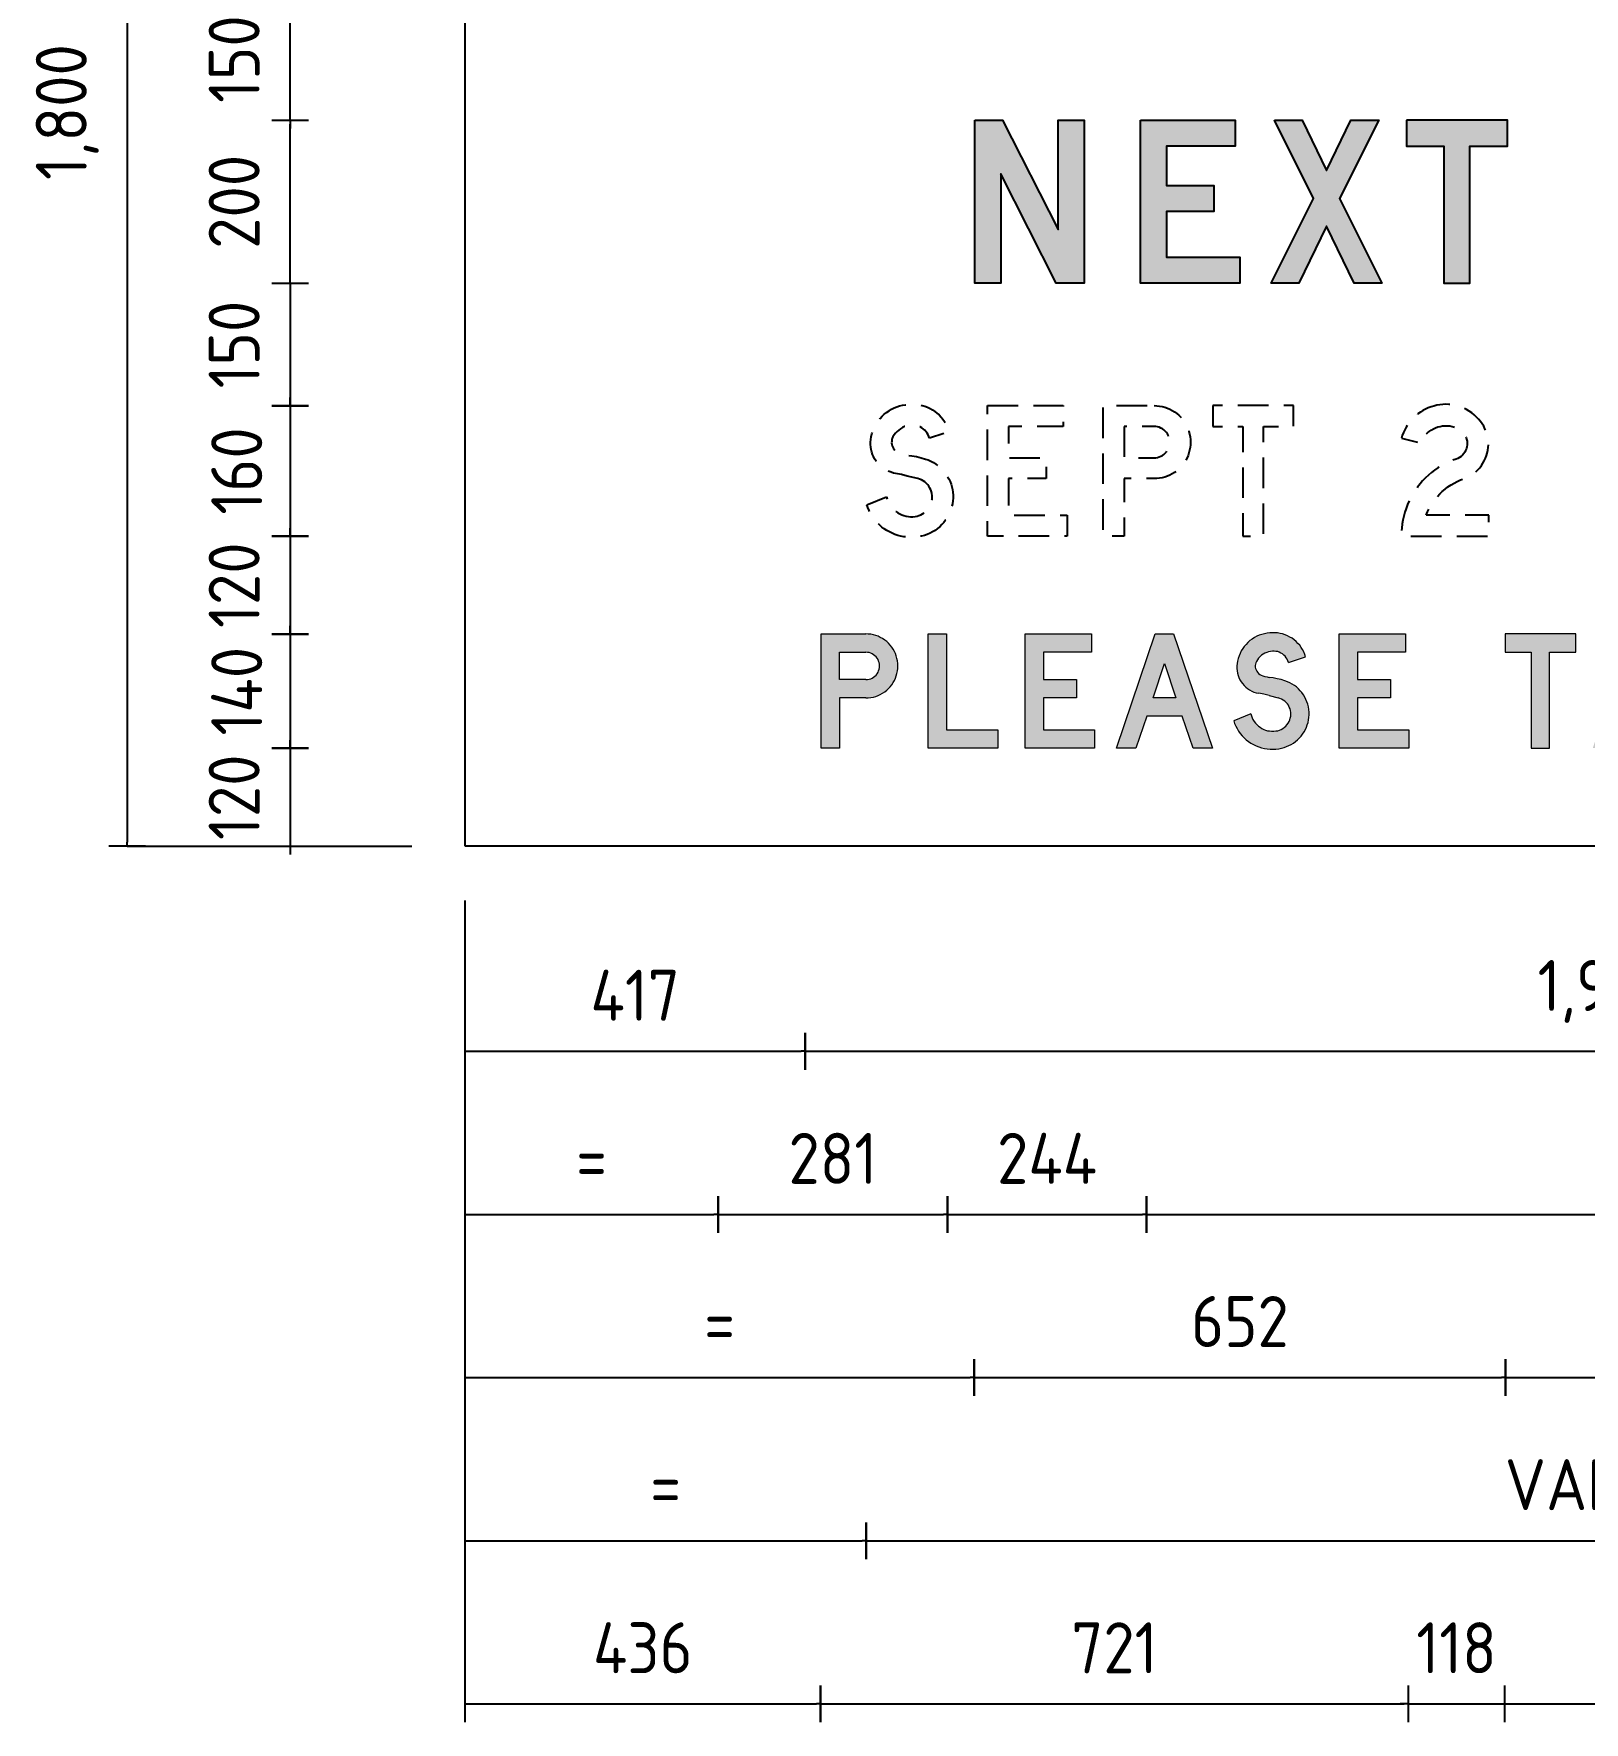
# Model space of a CAD drawing. Extents: x 0 to 420, y 0 to 297.
# Drawn here: x 142.4 to 218.5, y 125.5 to 208.3 of the extents above; entities that cross this region are included whole.
import ezdxf

# ---------------------------------------------------------------- set-up
doc = ezdxf.new("R2010")
doc.units = 0
doc.header["$LTSCALE"] = 12
doc.header["$MEASUREMENT"] = 0
doc.linetypes.add('HIDDEN2', pattern=[0.1875, 0.125, -0.0625])
doc.layers.get('0').update_dxf_attribs({"linetype": 'CONTINUOUS'})
for name, color, linetype in [('L25', 1, 'CONTINUOUS'), ('L35', 3, 'CONTINUOUS'), ('T25', 1, 'CONTINUOUS')]:
    doc.layers.add(name, color=color, linetype=linetype)
doc.styles.add('ISO', font='iso')
doc.dimstyles.new('SIGNSDIM-25', dxfattribs={"dimtxt": 2.5, "dimasz": 0.2, "dimexe": 1.5, "dimexo": 2, "dimgap": 1.5, "dimtad": 1, "dimdec": 0, "dimlfac": 25, "dimrnd": 1, "dimdsep": 46, "dimlunit": 6, "dimtxsty": 'ISO', "dimblk": 'SGNDIM', "dimcen": 2.5, "dimse1": 1, "dimse2": 1, "dimadec": 0, "dimazin": 0, "dimtfac": 1, "dimtdec": 0, "dimtix": 1, "dimtmove": 0, "dimatfit": 3, "dimldrblk": 'SGNDIM', "dimfxl": 0, "dimtolj": 1, "dimtzin": 0, "dimarcsym": 0})

# ---------------------------------------------------------------- blocks, each defined once
blk = doc.blocks.new('SGNDIM')
for p, q in [((0, 4.5), (0, -4.5)), ((0, 0), (-1, 0))]:
    blk.add_line(p, q)
blk = doc.blocks.new('*D74')
at = {"layer": 'T25', "color": 0, "lineweight": -2}
blk.add_line((146.997, 240.28), (146.997, 168.68), dxfattribs=at)
at = {"layer": 'T25', "color": 0, "lineweight": -2, "xscale": 0.2, "yscale": 0.2, "zscale": 0.2}
for p, rotation in [((146.997, 240.48), 90), ((146.997, 168.48), 270)]:
    blk.add_blockref('SGNDIM', p, dxfattribs=dict(at, rotation=rotation))
at = {"layer": 'T25', "color": 0, "insert": (144.06, 204.48), "char_height": 2.5, "attachment_point": 5, "rotation": 90, "style": 'ISO'}
blk.add_mtext('\\A1;1,800', dxfattribs=at)
blk = doc.blocks.new('*D56')
at = {"layer": 'T25', "color": 0, "lineweight": -2}
blk.add_line((163.775, 158.42), (180.057, 158.42), dxfattribs=at)
at = {"layer": 'T25', "color": 0, "lineweight": -2, "xscale": 0.2, "yscale": 0.2, "zscale": 0.2, "rotation": 180}
blk.add_blockref('SGNDIM', (163.575, 158.42), dxfattribs=at)
at = {"layer": 'T25', "color": 0, "lineweight": -2, "xscale": 0.2, "yscale": 0.2, "zscale": 0.2}
blk.add_blockref('SGNDIM', (180.257, 158.42), dxfattribs=at)
at = {"layer": 'T25', "color": 0, "insert": (171.916, 161.17), "char_height": 2.5, "attachment_point": 5, "style": 'ISO'}
blk.add_mtext('\\A1;417', dxfattribs=at)
blk = doc.blocks.new('*D49')
at = {"layer": 'T25', "color": 0, "lineweight": -2}
blk.add_line((180.457, 158.42), (258.693, 158.42), dxfattribs=at)
at = {"layer": 'T25', "color": 0, "lineweight": -2, "xscale": 0.2, "yscale": 0.2, "zscale": 0.2, "rotation": 180}
blk.add_blockref('SGNDIM', (180.257, 158.42), dxfattribs=at)
at = {"layer": 'T25', "color": 0, "lineweight": -2, "xscale": 0.2, "yscale": 0.2, "zscale": 0.2}
blk.add_blockref('SGNDIM', (258.893, 158.42), dxfattribs=at)
at = {"layer": 'T25', "color": 0, "insert": (219.575, 161.357), "char_height": 2.5, "attachment_point": 5, "style": 'ISO'}
blk.add_mtext('\\A1;1,966', dxfattribs=at)
blk = doc.blocks.new('*D55')
at = {"layer": 'T25', "color": 0, "lineweight": -2}
blk.add_line((163.775, 150.42), (175.782, 150.42), dxfattribs=at)
at = {"layer": 'T25', "color": 0, "lineweight": -2, "xscale": 0.2, "yscale": 0.2, "zscale": 0.2, "rotation": 180}
blk.add_blockref('SGNDIM', (163.575, 150.42), dxfattribs=at)
at = {"layer": 'T25', "color": 0, "lineweight": -2, "xscale": 0.2, "yscale": 0.2, "zscale": 0.2}
blk.add_blockref('SGNDIM', (175.982, 150.42), dxfattribs=at)
at = {"layer": 'T25', "color": 0, "insert": (169.778, 153.17), "char_height": 2.5, "attachment_point": 5, "style": 'ISO'}
blk.add_mtext('\\A1;{\\Fiso;=}', dxfattribs=at)
blk = doc.blocks.new('*D54')
at = {"layer": 'T25', "color": 0, "lineweight": -2}
blk.add_line((176.182, 150.42), (187.042, 150.42), dxfattribs=at)
at = {"layer": 'T25', "color": 0, "lineweight": -2, "xscale": 0.2, "yscale": 0.2, "zscale": 0.2, "rotation": 180}
blk.add_blockref('SGNDIM', (175.982, 150.42), dxfattribs=at)
at = {"layer": 'T25', "color": 0, "lineweight": -2, "xscale": 0.2, "yscale": 0.2, "zscale": 0.2}
blk.add_blockref('SGNDIM', (187.242, 150.42), dxfattribs=at)
at = {"layer": 'T25', "color": 0, "insert": (181.612, 153.17), "char_height": 2.5, "attachment_point": 5, "style": 'ISO'}
blk.add_mtext('\\A1;281', dxfattribs=at)
blk = doc.blocks.new('*D53')
at = {"layer": 'T25', "color": 0, "lineweight": -2}
blk.add_line((187.442, 150.42), (196.798, 150.42), dxfattribs=at)
at = {"layer": 'T25', "color": 0, "lineweight": -2, "xscale": 0.2, "yscale": 0.2, "zscale": 0.2, "rotation": 180}
blk.add_blockref('SGNDIM', (187.242, 150.42), dxfattribs=at)
at = {"layer": 'T25', "color": 0, "lineweight": -2, "xscale": 0.2, "yscale": 0.2, "zscale": 0.2}
blk.add_blockref('SGNDIM', (196.998, 150.42), dxfattribs=at)
at = {"layer": 'T25', "color": 0, "insert": (192.12, 153.17), "char_height": 2.5, "attachment_point": 5, "style": 'ISO'}
blk.add_mtext('\\A1;244', dxfattribs=at)
blk = doc.blocks.new('*D48')
at = {"layer": 'T25', "color": 0, "lineweight": -2}
blk.add_line((197.198, 150.42), (262.968, 150.42), dxfattribs=at)
at = {"layer": 'T25', "color": 0, "lineweight": -2, "xscale": 0.2, "yscale": 0.2, "zscale": 0.2, "rotation": 180}
blk.add_blockref('SGNDIM', (196.998, 150.42), dxfattribs=at)
at = {"layer": 'T25', "color": 0, "lineweight": -2, "xscale": 0.2, "yscale": 0.2, "zscale": 0.2}
blk.add_blockref('SGNDIM', (263.168, 150.42), dxfattribs=at)
at = {"layer": 'T25', "color": 0, "insert": (230.083, 153.357), "char_height": 2.5, "attachment_point": 5, "style": 'ISO'}
blk.add_mtext('\\A1;1,654', dxfattribs=at)
blk = doc.blocks.new('*D52')
at = {"layer": 'T25', "color": 0, "lineweight": -2}
blk.add_line((163.775, 142.42), (188.344, 142.42), dxfattribs=at)
at = {"layer": 'T25', "color": 0, "lineweight": -2, "xscale": 0.2, "yscale": 0.2, "zscale": 0.2, "rotation": 180}
blk.add_blockref('SGNDIM', (163.575, 142.42), dxfattribs=at)
at = {"layer": 'T25', "color": 0, "lineweight": -2, "xscale": 0.2, "yscale": 0.2, "zscale": 0.2}
blk.add_blockref('SGNDIM', (188.544, 142.42), dxfattribs=at)
at = {"layer": 'T25', "color": 0, "insert": (176.059, 145.17), "char_height": 2.5, "attachment_point": 5, "style": 'ISO'}
blk.add_mtext('\\A1;{\\Fiso;=}', dxfattribs=at)
blk = doc.blocks.new('*D47')
at = {"layer": 'T25', "color": 0, "lineweight": -2}
blk.add_line((188.744, 142.42), (214.406, 142.42), dxfattribs=at)
at = {"layer": 'T25', "color": 0, "lineweight": -2, "xscale": 0.2, "yscale": 0.2, "zscale": 0.2, "rotation": 180}
blk.add_blockref('SGNDIM', (188.544, 142.42), dxfattribs=at)
at = {"layer": 'T25', "color": 0, "lineweight": -2, "xscale": 0.2, "yscale": 0.2, "zscale": 0.2}
blk.add_blockref('SGNDIM', (214.606, 142.42), dxfattribs=at)
at = {"layer": 'T25', "color": 0, "insert": (201.575, 145.17), "char_height": 2.5, "attachment_point": 5, "style": 'ISO'}
blk.add_mtext('\\A1;652', dxfattribs=at)
blk = doc.blocks.new('*D65')
at = {"layer": 'T25', "color": 0, "lineweight": -2}
blk.add_line((214.806, 142.42), (236.09, 142.42), dxfattribs=at)
at = {"layer": 'T25', "color": 0, "lineweight": -2, "xscale": 0.2, "yscale": 0.2, "zscale": 0.2, "rotation": 180}
blk.add_blockref('SGNDIM', (214.606, 142.42), dxfattribs=at)
at = {"layer": 'T25', "color": 0, "lineweight": -2, "xscale": 0.2, "yscale": 0.2, "zscale": 0.2}
blk.add_blockref('SGNDIM', (236.29, 142.42), dxfattribs=at)
at = {"layer": 'T25', "color": 0, "insert": (225.448, 145.17), "char_height": 2.5, "attachment_point": 5, "style": 'ISO'}
blk.add_mtext('\\A1;{\\Fiso;VARIES}', dxfattribs=at)
blk = doc.blocks.new('*D51')
at = {"layer": 'T25', "color": 0, "lineweight": -2}
blk.add_line((163.775, 134.42), (183.047, 134.42), dxfattribs=at)
at = {"layer": 'T25', "color": 0, "lineweight": -2, "xscale": 0.2, "yscale": 0.2, "zscale": 0.2, "rotation": 180}
blk.add_blockref('SGNDIM', (163.575, 134.42), dxfattribs=at)
at = {"layer": 'T25', "color": 0, "lineweight": -2, "xscale": 0.2, "yscale": 0.2, "zscale": 0.2}
blk.add_blockref('SGNDIM', (183.247, 134.42), dxfattribs=at)
at = {"layer": 'T25', "color": 0, "insert": (173.411, 137.17), "char_height": 2.5, "attachment_point": 5, "style": 'ISO'}
blk.add_mtext('\\A1;{\\Fiso;=}', dxfattribs=at)
blk = doc.blocks.new('*D46')
at = {"layer": 'T25', "color": 0, "lineweight": -2}
blk.add_line((183.447, 134.42), (255.703, 134.42), dxfattribs=at)
at = {"layer": 'T25', "color": 0, "lineweight": -2, "xscale": 0.2, "yscale": 0.2, "zscale": 0.2, "rotation": 180}
blk.add_blockref('SGNDIM', (183.247, 134.42), dxfattribs=at)
at = {"layer": 'T25', "color": 0, "lineweight": -2, "xscale": 0.2, "yscale": 0.2, "zscale": 0.2}
blk.add_blockref('SGNDIM', (255.903, 134.42), dxfattribs=at)
at = {"layer": 'T25', "color": 0, "insert": (219.575, 137.17), "char_height": 2.5, "attachment_point": 5, "style": 'ISO'}
blk.add_mtext('\\A1;{\\Fiso;VARIES}', dxfattribs=at)
blk = doc.blocks.new('*D50')
at = {"layer": 'T25', "color": 0, "lineweight": -2}
blk.add_line((163.775, 126.42), (180.808, 126.42), dxfattribs=at)
at = {"layer": 'T25', "color": 0, "lineweight": -2, "xscale": 0.2, "yscale": 0.2, "zscale": 0.2, "rotation": 180}
blk.add_blockref('SGNDIM', (163.575, 126.42), dxfattribs=at)
at = {"layer": 'T25', "color": 0, "lineweight": -2, "xscale": 0.2, "yscale": 0.2, "zscale": 0.2}
blk.add_blockref('SGNDIM', (181.008, 126.42), dxfattribs=at)
at = {"layer": 'T25', "color": 0, "insert": (172.291, 129.17), "char_height": 2.5, "attachment_point": 5, "style": 'ISO'}
blk.add_mtext('\\A1;436', dxfattribs=at)
blk = doc.blocks.new('*D45')
at = {"layer": 'T25', "color": 0, "lineweight": -2}
blk.add_line((181.208, 126.42), (209.632, 126.42), dxfattribs=at)
at = {"layer": 'T25', "color": 0, "lineweight": -2, "xscale": 0.2, "yscale": 0.2, "zscale": 0.2, "rotation": 180}
blk.add_blockref('SGNDIM', (181.008, 126.42), dxfattribs=at)
at = {"layer": 'T25', "color": 0, "lineweight": -2, "xscale": 0.2, "yscale": 0.2, "zscale": 0.2}
blk.add_blockref('SGNDIM', (209.832, 126.42), dxfattribs=at)
at = {"layer": 'T25', "color": 0, "insert": (195.42, 129.17), "char_height": 2.5, "attachment_point": 5, "style": 'ISO'}
blk.add_mtext('\\A1;721', dxfattribs=at)
blk = doc.blocks.new('*D61')
at = {"layer": 'T25', "color": 0, "lineweight": -2}
for p, q in [((209.632, 126.42), (209.432, 126.42)), ((209.832, 126.42), (214.568, 126.42)), ((214.768, 126.42), (214.968, 126.42))]:
    blk.add_line(p, q, dxfattribs=at)
at = {"layer": 'T25', "color": 0, "lineweight": -2, "xscale": 0.2, "yscale": 0.2, "zscale": 0.2}
blk.add_blockref('SGNDIM', (209.832, 126.42), dxfattribs=at)
at = {"layer": 'T25', "color": 0, "lineweight": -2, "xscale": 0.2, "yscale": 0.2, "zscale": 0.2, "rotation": 180}
blk.add_blockref('SGNDIM', (214.568, 126.42), dxfattribs=at)
at = {"layer": 'T25', "color": 0, "insert": (212.2, 129.17), "char_height": 2.5, "attachment_point": 5, "style": 'ISO'}
blk.add_mtext('\\A1;118', dxfattribs=at)
blk = doc.blocks.new('*D60')
at = {"layer": 'T25', "color": 0, "lineweight": -2}
blk.add_line((214.768, 126.42), (233.451, 126.42), dxfattribs=at)
at = {"layer": 'T25', "color": 0, "lineweight": -2, "xscale": 0.2, "yscale": 0.2, "zscale": 0.2, "rotation": 180}
blk.add_blockref('SGNDIM', (214.568, 126.42), dxfattribs=at)
at = {"layer": 'T25', "color": 0, "lineweight": -2, "xscale": 0.2, "yscale": 0.2, "zscale": 0.2}
blk.add_blockref('SGNDIM', (233.651, 126.42), dxfattribs=at)
at = {"layer": 'T25', "color": 0, "insert": (224.109, 129.17), "char_height": 2.5, "attachment_point": 5, "style": 'ISO'}
blk.add_mtext('\\A1;477', dxfattribs=at)
blk = doc.blocks.new('*D73')
at = {"layer": 'T25', "color": 0, "lineweight": -2}
for p, q in [((154.997, 183.88), (154.997, 184.08)), ((154.997, 183.68), (154.997, 178.88)), ((154.997, 178.68), (154.997, 178.48))]:
    blk.add_line(p, q, dxfattribs=at)
at = {"layer": 'T25', "color": 0, "lineweight": -2, "xscale": 0.2, "yscale": 0.2, "zscale": 0.2}
for p, rotation in [((154.997, 183.68), 270), ((154.997, 178.88), 90)]:
    blk.add_blockref('SGNDIM', p, dxfattribs=dict(at, rotation=rotation))
at = {"layer": 'T25', "color": 0, "insert": (152.247, 181.28), "char_height": 2.5, "attachment_point": 5, "rotation": 90, "style": 'ISO'}
blk.add_mtext('\\A1;120', dxfattribs=at)
blk = doc.blocks.new('*D72')
at = {"layer": 'T25', "color": 0, "lineweight": -2}
for p, q in [((154.997, 173.48), (154.997, 173.68)), ((154.997, 173.28), (154.997, 168.48)), ((154.997, 168.28), (154.997, 168.08))]:
    blk.add_line(p, q, dxfattribs=at)
at = {"layer": 'T25', "color": 0, "lineweight": -2, "xscale": 0.2, "yscale": 0.2, "zscale": 0.2}
for p, rotation in [((154.997, 173.28), 270), ((154.997, 168.48), 90)]:
    blk.add_blockref('SGNDIM', p, dxfattribs=dict(at, rotation=rotation))
at = {"layer": 'T25', "color": 0, "insert": (152.247, 170.88), "char_height": 2.5, "attachment_point": 5, "rotation": 90, "style": 'ISO'}
blk.add_mtext('\\A1;120', dxfattribs=at)
blk = doc.blocks.new('*D81')
at = {"layer": 'L25', "color": 0, "lineweight": -2}
blk.add_line((154.997, 196.28), (154.997, 203.88), dxfattribs=at)
at = {"layer": 'L25', "color": 0, "lineweight": -2, "xscale": 0.2, "yscale": 0.2, "zscale": 0.2}
for p, rotation in [((154.997, 204.08), 90), ((154.997, 196.08), 270)]:
    blk.add_blockref('SGNDIM', p, dxfattribs=dict(at, rotation=rotation))
at = {"layer": 'L25', "color": 0, "insert": (152.247, 200.08), "char_height": 2.5, "attachment_point": 5, "rotation": 90, "style": 'ISO'}
blk.add_mtext('\\A1;200', dxfattribs=at)
blk = doc.blocks.new('*D82')
at = {"layer": 'L25', "color": 0, "lineweight": -2}
for p, q in [((154.997, 210.28), (154.997, 210.48)), ((154.997, 204.08), (154.997, 210.08)), ((154.997, 203.88), (154.997, 203.68))]:
    blk.add_line(p, q, dxfattribs=at)
at = {"layer": 'L25', "color": 0, "lineweight": -2, "xscale": 0.2, "yscale": 0.2, "zscale": 0.2}
for p, rotation in [((154.997, 210.08), 270), ((154.997, 204.08), 90)]:
    blk.add_blockref('SGNDIM', p, dxfattribs=dict(at, rotation=rotation))
at = {"layer": 'L25', "color": 0, "insert": (152.247, 207.08), "char_height": 2.5, "attachment_point": 5, "rotation": 90, "style": 'ISO'}
blk.add_mtext('\\A1;150', dxfattribs=at)

msp = doc.modelspace()

# ---------------------------------------------------------------- hatches: boundary and pattern name
at = {"layer": 'L25'}
h = msp.add_hatch(color=256, dxfattribs=at)
h.paths.add_polyline_path([(188.576, 204.085), (189.938, 204.085), (192.657, 198.726), (192.657, 204.085), (193.935, 204.085), (193.935, 196.085), (192.572, 196.085), (189.853, 201.445), (189.853, 196.085), (188.576, 196.085)])
h.paths.add_polyline_path([(196.703, 204.085), (201.338, 204.085), (201.338, 202.807), (197.981, 202.807), (197.981, 200.884), (200.295, 200.884), (200.295, 199.606), (197.981, 199.606), (197.981, 197.363), (201.579, 197.363), (201.579, 196.085), (196.703, 196.085)])
h.paths.add_polyline_path([(203.269, 204.085), (204.624, 204.085), (205.824, 201.608), (207.023, 204.085), (208.386, 204.085), (206.463, 200.245), (208.542, 196.085), (207.187, 196.085), (205.824, 198.889), (204.468, 196.085), (203.112, 196.085), (205.185, 200.245)])
h.paths.add_polyline_path([(209.742, 204.085), (209.742, 202.807), (211.58, 202.807), (211.58, 196.085), (212.858, 196.085), (212.858, 202.807), (214.696, 202.807), (214.696, 204.085)])
h = msp.add_hatch(color=256, dxfattribs=at)
h.paths.add_polyline_path([(246.226, 175.75), (245.112, 175.75), (245.672, 177.432)], flags=16)
h.paths.add_polyline_path([(243.316, 173.287), (245.225, 178.887), (246.119, 178.887), (248.022, 173.287), (247.071, 173.287), (246.538, 174.855), (244.799, 174.855), (244.267, 173.287)])
h.paths.add_polyline_path([(254.715, 178.887), (257.966, 178.887), (257.966, 177.993), (255.617, 177.993), (255.617, 176.651), (257.235, 176.651), (257.235, 175.75), (255.617, 175.75), (255.617, 174.181), (258.129, 174.181), (258.129, 173.287), (254.715, 173.287)])
h.paths.add_polyline_path([(214.583, 178.887), (214.583, 177.993), (215.868, 177.993), (215.868, 173.287), (216.762, 173.287), (216.762, 177.993), (218.047, 177.993), (218.047, 178.887)])
h.paths.add_polyline_path([(221.794, 175.75), (220.68, 175.75), (221.234, 177.432)], flags=16)
h.paths.add_polyline_path([(218.884, 173.287), (220.787, 178.887), (221.681, 178.887), (223.583, 173.287), (222.632, 173.287), (222.107, 174.855), (220.368, 174.855), (219.835, 173.287)])
h.paths.add_polyline_path([(225.045, 178.887), (225.94, 178.887), (225.94, 176.651), (227.622, 178.887), (228.736, 178.887), (227.061, 176.651), (228.907, 173.287), (227.899, 173.287), (226.5, 175.863), (225.94, 175.082), (225.94, 173.287), (225.045, 173.287)])
h.paths.add_polyline_path([(230.248, 178.887), (233.492, 178.887), (233.492, 177.993), (231.143, 177.993), (231.143, 176.651), (232.768, 176.651), (232.768, 175.75), (231.143, 175.75), (231.143, 174.181), (233.662, 174.181), (233.662, 173.287), (230.248, 173.287)])
h.paths.add_polyline_path([(186.29, 178.887), (187.184, 178.887), (187.184, 174.181), (189.697, 174.181), (189.697, 173.287), (186.29, 173.287)])
h.paths.add_polyline_path([(191.039, 178.887), (194.29, 178.887), (194.29, 177.993), (191.94, 177.993), (191.94, 176.651), (193.558, 176.651), (193.558, 175.75), (191.94, 175.75), (191.94, 174.181), (194.453, 174.181), (194.453, 173.287), (191.039, 173.287)])
h.paths.add_polyline_path([(198.435, 175.75), (197.32, 175.75), (197.874, 177.432)], flags=16)
h.paths.add_polyline_path([(195.525, 173.287), (197.427, 178.887), (198.328, 178.887), (200.231, 173.287), (199.279, 173.287), (198.747, 174.855), (197.008, 174.855), (196.476, 173.287)])
h.paths.add_polyline_path([(206.449, 178.887), (209.692, 178.887), (209.692, 177.993), (207.343, 177.993), (207.343, 176.651), (208.968, 176.651), (208.968, 175.75), (207.343, 175.75), (207.343, 174.181), (209.863, 174.181), (209.863, 173.287), (206.449, 173.287)])
h.paths.add_polyline_path([(240.455, 178.944), (240.313, 178.937), (240.171, 178.922), (240.036, 178.894), (239.902, 178.859), (239.767, 178.816), (239.632, 178.759), (239.511, 178.688), (239.391, 178.617), (239.277, 178.532), (239.171, 178.44), (239.078, 178.347), (238.993, 178.248), (238.915, 178.149), (238.844, 178.035), (238.78, 177.922), (238.723, 177.801), (238.681, 177.68), (238.638, 177.56), (238.61, 177.432), (238.567, 177.162), (238.532, 176.899), (238.503, 176.63), (238.489, 176.36), (238.482, 176.09), (238.489, 175.821), (238.503, 175.551), (238.532, 175.281), (238.567, 175.011), (238.61, 174.742), (238.638, 174.614), (238.681, 174.493), (238.723, 174.373), (238.78, 174.252), (238.844, 174.138), (238.915, 174.032), (238.993, 173.925), (239.078, 173.826), (239.171, 173.734), (239.277, 173.641), (239.391, 173.556), (239.511, 173.485), (239.632, 173.421), (239.767, 173.365), (239.902, 173.315), (240.036, 173.279), (240.171, 173.251), (240.313, 173.237), (240.455, 173.23), (240.597, 173.237), (240.739, 173.251), (240.874, 173.279), (241.016, 173.315), (241.144, 173.365), (241.279, 173.421), (241.399, 173.485), (241.52, 173.556), (241.634, 173.641), (241.74, 173.734), (241.832, 173.826), (241.91, 173.918), (241.988, 174.018), (242.052, 174.117), (242.116, 174.231), (242.166, 174.344), (242.208, 174.458), (242.244, 174.578), (241.35, 174.798), (241.321, 174.713), (241.286, 174.628), (241.243, 174.55), (241.186, 174.479), (241.13, 174.408), (241.044, 174.337), (240.959, 174.273), (240.867, 174.224), (240.768, 174.181), (240.668, 174.153), (240.562, 174.131), (240.455, 174.131), (240.349, 174.131), (240.242, 174.153), (240.143, 174.181), (240.044, 174.224), (239.951, 174.273), (239.866, 174.337), (239.781, 174.408), (239.717, 174.479), (239.66, 174.557), (239.611, 174.642), (239.568, 174.727), (239.533, 174.82), (239.504, 174.912), (239.454, 175.146), (239.419, 175.381), (239.391, 175.615), (239.369, 175.849), (239.369, 176.09), (239.369, 176.325), (239.391, 176.559), (239.419, 176.8), (239.454, 177.034), (239.504, 177.261), (239.533, 177.361), (239.568, 177.446), (239.611, 177.538), (239.66, 177.616), (239.717, 177.694), (239.781, 177.765), (239.866, 177.836), (239.951, 177.9), (240.044, 177.95), (240.143, 177.993), (240.242, 178.021), (240.349, 178.042), (240.455, 178.049), (240.562, 178.042), (240.668, 178.021), (240.768, 177.993), (240.867, 177.95), (240.959, 177.9), (241.044, 177.836), (241.13, 177.765), (241.193, 177.694), (241.257, 177.609), (241.307, 177.524), (241.35, 177.432), (242.187, 177.822), (242.123, 177.957), (242.038, 178.092), (241.953, 178.213), (241.854, 178.333), (241.74, 178.44), (241.634, 178.532), (241.52, 178.617), (241.399, 178.688), (241.279, 178.759), (241.144, 178.816), (241.016, 178.859), (240.874, 178.894), (240.739, 178.922), (240.597, 178.937)])
h.paths.add_polyline_path([(251.663, 176.651), (250.378, 176.651), (250.378, 177.993), (251.663, 177.993), (251.741, 177.985), (251.819, 177.971), (251.897, 177.95), (251.975, 177.915), (252.046, 177.872), (252.11, 177.822), (252.167, 177.765), (252.217, 177.702), (252.259, 177.631), (252.288, 177.56), (252.316, 177.482), (252.33, 177.403), (252.33, 177.318), (252.33, 177.24), (252.316, 177.155), (252.288, 177.084), (252.259, 177.006), (252.217, 176.935), (252.167, 176.871), (252.11, 176.814), (252.046, 176.765), (251.975, 176.722), (251.897, 176.694), (251.819, 176.665), (251.741, 176.651)], flags=16)
h.paths.add_polyline_path([(252.281, 175.863), (253.232, 173.287), (252.281, 173.287), (251.379, 175.75), (250.378, 175.75), (250.378, 173.287), (249.477, 173.287), (249.477, 178.887), (251.663, 178.887), (251.784, 178.88), (251.904, 178.873), (252.025, 178.844), (252.146, 178.816), (252.259, 178.773), (252.373, 178.717), (252.479, 178.66), (252.586, 178.589), (252.678, 178.518), (252.77, 178.433), (252.856, 178.34), (252.934, 178.241), (252.997, 178.142), (253.061, 178.035), (253.111, 177.922), (253.154, 177.808), (253.189, 177.687), (253.21, 177.567), (253.225, 177.446), (253.232, 177.318), (253.225, 177.198), (253.21, 177.077), (253.189, 176.956), (253.154, 176.836), (253.111, 176.722), (253.061, 176.608), (253.005, 176.502), (252.934, 176.396), (252.863, 176.303), (252.777, 176.211), (252.692, 176.126), (252.593, 176.048), (252.494, 175.977), (252.387, 175.92)])
h.paths.add_polyline_path([(183.231, 176.651), (181.946, 176.651), (181.946, 177.993), (183.231, 177.993), (183.309, 177.985), (183.394, 177.971), (183.472, 177.95), (183.543, 177.915), (183.614, 177.872), (183.678, 177.822), (183.735, 177.765), (183.784, 177.702), (183.827, 177.631), (183.855, 177.56), (183.884, 177.482), (183.898, 177.403), (183.905, 177.318), (183.898, 177.24), (183.884, 177.155), (183.855, 177.084), (183.827, 177.006), (183.784, 176.935), (183.735, 176.871), (183.678, 176.814), (183.614, 176.765), (183.543, 176.722), (183.472, 176.694), (183.394, 176.665), (183.309, 176.651)], flags=16)
h.paths.add_polyline_path([(183.231, 175.75), (181.946, 175.75), (181.946, 173.287), (181.045, 173.287), (181.045, 178.887), (183.231, 178.887), (183.351, 178.88), (183.479, 178.873), (183.6, 178.844), (183.713, 178.816), (183.834, 178.773), (183.941, 178.717), (184.054, 178.66), (184.154, 178.589), (184.253, 178.518), (184.338, 178.433), (184.423, 178.34), (184.501, 178.241), (184.565, 178.142), (184.629, 178.035), (184.679, 177.922), (184.721, 177.808), (184.757, 177.687), (184.778, 177.567), (184.792, 177.446), (184.799, 177.318), (184.792, 177.198), (184.778, 177.077), (184.757, 176.956), (184.721, 176.836), (184.679, 176.715), (184.629, 176.608), (184.565, 176.502), (184.501, 176.396), (184.423, 176.296), (184.338, 176.211), (184.253, 176.126), (184.154, 176.048), (184.054, 175.977), (183.941, 175.92), (183.834, 175.87), (183.713, 175.828), (183.6, 175.792), (183.479, 175.771), (183.351, 175.757)])
h.paths.add_polyline_path([(203.957, 177.489), (204.795, 177.765), (204.759, 177.886), (204.71, 178.007), (204.653, 178.12), (204.582, 178.227), (204.511, 178.333), (204.426, 178.426), (204.333, 178.518), (204.241, 178.596), (204.135, 178.674), (204.028, 178.738), (203.915, 178.795), (203.794, 178.844), (203.673, 178.887), (203.553, 178.915), (203.425, 178.937), (203.297, 178.944), (203.176, 178.944), (203.041, 178.937), (202.907, 178.922), (202.779, 178.901), (202.651, 178.866), (202.523, 178.823), (202.403, 178.773), (202.289, 178.709), (202.176, 178.639), (202.069, 178.56), (201.97, 178.468), (201.877, 178.376), (201.792, 178.277), (201.714, 178.17), (201.643, 178.056), (201.586, 177.936), (201.537, 177.815), (201.494, 177.687), (201.459, 177.56), (201.437, 177.432), (201.43, 177.318), (201.43, 177.198), (201.437, 177.084), (201.459, 176.97), (201.487, 176.857), (201.53, 176.75), (201.579, 176.644), (201.636, 176.545), (201.707, 176.452), (201.785, 176.36), (201.87, 176.282), (201.955, 176.211), (202.055, 176.147), (202.161, 176.083), (202.268, 176.041), (202.381, 176.005), (202.502, 175.977), (202.758, 175.927), (203.006, 175.863), (203.453, 175.75), (203.538, 175.728), (203.624, 175.693), (203.702, 175.643), (203.78, 175.593), (203.844, 175.53), (203.907, 175.459), (203.957, 175.388), (204, 175.302), (204.035, 175.217), (204.056, 175.132), (204.071, 175.04), (204.078, 174.948), (204.071, 174.855), (204.049, 174.763), (204.021, 174.678), (203.986, 174.593), (203.943, 174.515), (203.886, 174.436), (203.829, 174.365), (203.758, 174.309), (203.687, 174.252), (203.602, 174.209), (203.517, 174.174), (203.432, 174.145), (203.34, 174.131), (203.24, 174.117), (203.134, 174.117), (203.034, 174.131), (202.935, 174.145), (202.836, 174.174), (202.743, 174.209), (202.651, 174.259), (202.566, 174.309), (202.481, 174.373), (202.403, 174.444), (202.339, 174.515), (202.275, 174.6), (202.218, 174.685), (202.176, 174.777), (202.14, 174.869), (202.112, 174.969), (201.274, 174.635), (201.317, 174.5), (201.373, 174.365), (201.437, 174.245), (201.515, 174.124), (201.593, 174.003), (201.686, 173.897), (201.785, 173.798), (201.892, 173.698), (202.005, 173.613), (202.119, 173.535), (202.246, 173.464), (202.374, 173.4), (202.502, 173.35), (202.637, 173.308), (202.779, 173.272), (202.914, 173.251), (203.056, 173.237), (203.198, 173.237), (203.34, 173.244), (203.482, 173.258), (203.624, 173.287), (203.744, 173.322), (203.865, 173.365), (203.978, 173.414), (204.092, 173.471), (204.198, 173.535), (204.305, 173.613), (204.404, 173.691), (204.489, 173.783), (204.575, 173.876), (204.653, 173.975), (204.724, 174.082), (204.788, 174.195), (204.837, 174.309), (204.88, 174.429), (204.922, 174.55), (204.944, 174.671), (204.965, 174.798), (204.972, 174.926), (204.972, 175.054), (204.958, 175.189), (204.937, 175.31), (204.908, 175.437), (204.866, 175.558), (204.816, 175.679), (204.759, 175.792), (204.695, 175.906), (204.617, 176.012), (204.539, 176.105), (204.447, 176.204), (204.348, 176.289), (204.248, 176.367), (204.142, 176.431), (204.028, 176.495), (203.907, 176.545), (203.787, 176.594), (203.595, 176.651), (203.403, 176.694), (203.205, 176.729), (203.006, 176.758), (202.907, 176.779), (202.807, 176.8), (202.708, 176.836), (202.616, 176.871), (202.552, 176.907), (202.495, 176.949), (202.445, 177.006), (202.403, 177.063), (202.367, 177.127), (202.346, 177.191), (202.332, 177.261), (202.332, 177.34), (202.339, 177.411), (202.36, 177.474), (202.388, 177.545), (202.438, 177.623), (202.495, 177.702), (202.566, 177.78), (202.637, 177.844), (202.715, 177.9), (202.8, 177.943), (202.892, 177.985), (202.985, 178.014), (203.077, 178.035), (203.176, 178.049), (203.262, 178.049), (203.347, 178.035), (203.432, 178.021), (203.51, 177.993), (203.588, 177.95), (203.666, 177.907), (203.73, 177.851), (203.794, 177.794), (203.844, 177.723), (203.893, 177.652), (203.929, 177.567)])

# ---------------------------------------------------------------- linework, layer by layer
at = {"color": 3, "lineweight": 0}
for points in [[(181.045, 178.887), (183.231, 178.887)], [(183.231, 175.75), (181.946, 175.75), (181.946, 173.287), (181.045, 173.287), (181.045, 178.887)], [(184.799, 177.318), (184.792, 177.446), (184.778, 177.567), (184.757, 177.687), (184.721, 177.808), (184.679, 177.922), (184.629, 178.035), (184.565, 178.142), (184.501, 178.241), (184.423, 178.34), (184.338, 178.433), (184.253, 178.518), (184.154, 178.589), (184.054, 178.66), (183.941, 178.717), (183.834, 178.773), (183.713, 178.816), (183.6, 178.844), (183.479, 178.873), (183.351, 178.88), (183.231, 178.887)], [(186.29, 178.887), (187.184, 178.887), (187.184, 174.181), (189.697, 174.181), (189.697, 173.287), (186.29, 173.287), (186.29, 178.887), (186.29, 178.887)], [(191.039, 178.887), (194.29, 178.887), (194.29, 177.993), (191.94, 177.993), (191.94, 176.651), (193.558, 176.651), (193.558, 175.75), (191.94, 175.75), (191.94, 174.181), (194.453, 174.181), (194.453, 173.287), (191.039, 173.287), (191.039, 178.887), (191.039, 178.887)], [(195.525, 173.287), (197.427, 178.887), (198.328, 178.887), (200.231, 173.287), (199.279, 173.287), (198.747, 174.855), (197.008, 174.855), (196.476, 173.287), (195.525, 173.287), (195.525, 173.287)], [(203.176, 178.944), (203.041, 178.937), (202.907, 178.922), (202.779, 178.901), (202.651, 178.866), (202.523, 178.823), (202.403, 178.773), (202.289, 178.709), (202.176, 178.639), (202.069, 178.56), (201.97, 178.468), (201.877, 178.376), (201.792, 178.277), (201.714, 178.17), (201.643, 178.056), (201.586, 177.936), (201.537, 177.815), (201.494, 177.687), (201.459, 177.56), (201.437, 177.432), (201.43, 177.318), (201.43, 177.198), (201.437, 177.084), (201.459, 176.97), (201.487, 176.857), (201.53, 176.75), (201.579, 176.644), (201.636, 176.545), (201.707, 176.452), (201.785, 176.36), (201.87, 176.282), (201.955, 176.211), (202.055, 176.147), (202.161, 176.083), (202.268, 176.041), (202.381, 176.005), (202.502, 175.977)], [(203.957, 177.489), (204.795, 177.765), (204.759, 177.886), (204.71, 178.007), (204.653, 178.12), (204.582, 178.227), (204.511, 178.333), (204.426, 178.426), (204.333, 178.518), (204.241, 178.596), (204.135, 178.674), (204.028, 178.738), (203.915, 178.795), (203.794, 178.844), (203.673, 178.887), (203.553, 178.915), (203.425, 178.937), (203.297, 178.944), (203.176, 178.944)], [(206.449, 178.887), (209.692, 178.887), (209.692, 177.993), (207.343, 177.993), (207.343, 176.651), (208.968, 176.651), (208.968, 175.75), (207.343, 175.75), (207.343, 174.181), (209.863, 174.181), (209.863, 173.287), (206.449, 173.287), (206.449, 178.887), (206.449, 178.887)], [(214.583, 178.887), (214.583, 177.993), (215.868, 177.993), (215.868, 173.287), (216.762, 173.287), (216.762, 177.993), (218.047, 177.993), (218.047, 178.887), (214.583, 178.887), (214.583, 178.887)], [(203.176, 178.049), (203.077, 178.035), (202.985, 178.014), (202.892, 177.985), (202.8, 177.943), (202.715, 177.9), (202.637, 177.844), (202.566, 177.78), (202.495, 177.702), (202.438, 177.623), (202.388, 177.545)], [(203.957, 177.489), (203.929, 177.567), (203.893, 177.652), (203.844, 177.723), (203.794, 177.794), (203.73, 177.851), (203.666, 177.907), (203.588, 177.95), (203.51, 177.993), (203.432, 178.021), (203.347, 178.035), (203.262, 178.049), (203.176, 178.049)], [(181.946, 177.993), (183.231, 177.993)], [(183.231, 176.651), (181.946, 176.651), (181.946, 177.993)], [(183.905, 177.318), (183.898, 177.403), (183.884, 177.482), (183.855, 177.56), (183.827, 177.631), (183.784, 177.702), (183.735, 177.765), (183.678, 177.822), (183.614, 177.872), (183.543, 177.915), (183.472, 177.95), (183.394, 177.971), (183.309, 177.985), (183.231, 177.993)], [(183.231, 175.75), (183.351, 175.757), (183.479, 175.771), (183.6, 175.792), (183.713, 175.828), (183.834, 175.87), (183.941, 175.92), (184.054, 175.977), (184.154, 176.048), (184.253, 176.126), (184.338, 176.211), (184.423, 176.296), (184.501, 176.396), (184.565, 176.502), (184.629, 176.608), (184.679, 176.715), (184.721, 176.836), (184.757, 176.956), (184.778, 177.077), (184.792, 177.198), (184.799, 177.318)], [(183.231, 176.651), (183.309, 176.651), (183.394, 176.665), (183.472, 176.694), (183.543, 176.722), (183.614, 176.765), (183.678, 176.814), (183.735, 176.871), (183.784, 176.935), (183.827, 177.006), (183.855, 177.084), (183.884, 177.155), (183.898, 177.24), (183.905, 177.318)], [(198.435, 175.75), (197.32, 175.75), (197.874, 177.432), (198.435, 175.75), (198.435, 175.75)], [(202.388, 177.545), (202.36, 177.474), (202.339, 177.411), (202.332, 177.34), (202.332, 177.261), (202.346, 177.191), (202.367, 177.127), (202.403, 177.063), (202.445, 177.006), (202.495, 176.949), (202.552, 176.907), (202.616, 176.871)], [(202.112, 174.969), (201.274, 174.635), (201.317, 174.5), (201.373, 174.365), (201.437, 174.245), (201.515, 174.124), (201.593, 174.003), (201.686, 173.897), (201.785, 173.798), (201.892, 173.698), (202.005, 173.613), (202.119, 173.535), (202.246, 173.464), (202.374, 173.4), (202.502, 173.35), (202.637, 173.308), (202.779, 173.272), (202.914, 173.251), (203.056, 173.237), (203.198, 173.237), (203.34, 173.244), (203.482, 173.258), (203.624, 173.287), (203.744, 173.322), (203.865, 173.365), (203.978, 173.414), (204.092, 173.471), (204.198, 173.535), (204.305, 173.613), (204.404, 173.691), (204.489, 173.783), (204.575, 173.876), (204.653, 173.975), (204.724, 174.082), (204.788, 174.195), (204.837, 174.309), (204.88, 174.429), (204.922, 174.55), (204.944, 174.671), (204.965, 174.798), (204.972, 174.926), (204.972, 175.054), (204.958, 175.189), (204.937, 175.31), (204.908, 175.437), (204.866, 175.558), (204.816, 175.679), (204.759, 175.792), (204.695, 175.906), (204.617, 176.012), (204.539, 176.105), (204.447, 176.204), (204.348, 176.289), (204.248, 176.367), (204.142, 176.431), (204.028, 176.495), (203.907, 176.545), (203.787, 176.594), (203.595, 176.651), (203.403, 176.694), (203.205, 176.729), (203.006, 176.758)], [(202.616, 176.871), (202.708, 176.836), (202.807, 176.8), (202.907, 176.779), (203.006, 176.758)], [(203.006, 175.863), (202.758, 175.927), (202.502, 175.977)], [(203.006, 175.863), (203.453, 175.75)], [(204.071, 174.855), (204.078, 174.948), (204.071, 175.04), (204.056, 175.132), (204.035, 175.217), (204, 175.302), (203.957, 175.388), (203.907, 175.459), (203.844, 175.53), (203.78, 175.593), (203.702, 175.643), (203.624, 175.693), (203.538, 175.728), (203.453, 175.75)], [(202.112, 174.969), (202.14, 174.869), (202.176, 174.777), (202.218, 174.685), (202.275, 174.6), (202.339, 174.515), (202.403, 174.444), (202.481, 174.373), (202.566, 174.309), (202.651, 174.259), (202.743, 174.209), (202.836, 174.174), (202.935, 174.145), (203.034, 174.131), (203.134, 174.117), (203.24, 174.117), (203.34, 174.131)], [(203.34, 174.131), (203.432, 174.145), (203.517, 174.174), (203.602, 174.209), (203.687, 174.252), (203.758, 174.309), (203.829, 174.365), (203.886, 174.436), (203.943, 174.515), (203.986, 174.593), (204.021, 174.678), (204.049, 174.763), (204.071, 174.855)]]:
    msp.add_lwpolyline(points, dxfattribs=at)
at = {"layer": 'L25'}
for p, q in [((146.997, 168.48), (160.964, 168.48)), ((163.575, 126.42), (163.575, 165.824))]:
    msp.add_line(p, q, dxfattribs=at)
for points in [[(188.576, 204.085), (189.938, 204.085), (192.657, 198.726), (192.657, 204.085), (193.935, 204.085), (193.935, 196.085), (192.572, 196.085), (189.853, 201.445), (189.853, 196.085), (188.576, 196.085), (188.576, 204.085), (188.576, 204.085)], [(196.703, 204.085), (201.338, 204.085), (201.338, 202.807), (197.981, 202.807), (197.981, 200.884), (200.295, 200.884), (200.295, 199.606), (197.981, 199.606), (197.981, 197.363), (201.579, 197.363), (201.579, 196.085), (196.703, 196.085), (196.703, 204.085), (196.703, 204.085)], [(203.269, 204.085), (204.624, 204.085), (205.824, 201.608), (207.023, 204.085), (208.386, 204.085), (206.463, 200.245), (208.542, 196.085), (207.187, 196.085), (205.824, 198.889), (204.468, 196.085), (203.112, 196.085), (205.185, 200.245), (203.269, 204.085), (203.269, 204.085)], [(209.742, 204.085), (209.742, 202.807), (211.58, 202.807), (211.58, 196.085), (212.858, 196.085), (212.858, 202.807), (214.696, 202.807), (214.696, 204.085), (209.742, 204.085), (209.742, 204.085)]]:
    msp.add_lwpolyline(points, dxfattribs=at)
at = {"layer": 'L25', "linetype": 'HIDDEN2', "flags": 128}
for points in [[(185.775, 186.503), (185.264, 186.631), (184.98, 186.702), (184.689, 186.759), (184.583, 186.78), (184.476, 186.815), (184.37, 186.851), (184.27, 186.901), (184.178, 186.95), (184.071, 187.021), (183.979, 187.092), (183.887, 187.177), (183.802, 187.27), (183.731, 187.369), (183.66, 187.476), (183.603, 187.582), (183.553, 187.696), (183.518, 187.809), (183.489, 187.93), (183.468, 188.051), (183.461, 188.178), (183.461, 188.299), (183.475, 188.42), (183.497, 188.562), (183.532, 188.704), (183.575, 188.838), (183.631, 188.973), (183.695, 189.101), (183.766, 189.229), (183.844, 189.342), (183.937, 189.456), (184.036, 189.562), (184.135, 189.662), (184.249, 189.754), (184.37, 189.832), (184.49, 189.91), (184.618, 189.974), (184.753, 190.024), (184.888, 190.073), (185.03, 190.109), (185.172, 190.13), (185.314, 190.144), (185.456, 190.152), (185.59, 190.152), (185.725, 190.144), (185.867, 190.123), (185.995, 190.095), (186.13, 190.052), (186.258, 190.002), (186.378, 189.946), (186.499, 189.875), (186.613, 189.804), (186.719, 189.719), (186.826, 189.626), (186.918, 189.527), (187.003, 189.42), (187.081, 189.307), (187.152, 189.186), (187.216, 189.066), (187.266, 188.938), (187.308, 188.81), (186.35, 188.491), (186.322, 188.576), (186.286, 188.654), (186.236, 188.739), (186.18, 188.81), (186.123, 188.881), (186.052, 188.938), (185.981, 188.995), (185.896, 189.037), (185.818, 189.073), (185.725, 189.101), (185.64, 189.122), (185.548, 189.129), (185.456, 189.129), (185.342, 189.115), (185.236, 189.094), (185.129, 189.058), (185.03, 189.009), (184.93, 188.952), (184.845, 188.888), (184.76, 188.817), (184.682, 188.732), (184.618, 188.647), (184.561, 188.554), (184.526, 188.483), (184.504, 188.413), (184.497, 188.334), (184.49, 188.256), (184.504, 188.185), (184.519, 188.114), (184.547, 188.043), (184.59, 187.98), (184.632, 187.916), (184.689, 187.866), (184.746, 187.816), (184.817, 187.781), (184.923, 187.738), (185.037, 187.703), (185.15, 187.674), (185.264, 187.653), (185.491, 187.625), (185.718, 187.582), (185.938, 187.525), (186.158, 187.461), (186.286, 187.419), (186.414, 187.362), (186.542, 187.291), (186.655, 187.22), (186.769, 187.135), (186.875, 187.05), (186.975, 186.95), (187.067, 186.844), (187.152, 186.737), (187.23, 186.617), (187.294, 186.496), (187.358, 186.368), (187.408, 186.241), (187.443, 186.106), (187.479, 185.971), (187.5, 185.836), (187.507, 185.694), (187.507, 185.552), (187.5, 185.417), (187.479, 185.268), (187.45, 185.126), (187.408, 184.991), (187.358, 184.856), (187.294, 184.722), (187.23, 184.594), (187.145, 184.473), (187.06, 184.36), (186.96, 184.253), (186.861, 184.147), (186.747, 184.054), (186.627, 183.969), (186.506, 183.898), (186.378, 183.827), (186.243, 183.77), (186.109, 183.721), (185.967, 183.685), (185.825, 183.657), (185.676, 183.636), (185.527, 183.628), (185.378, 183.628), (185.228, 183.636), (185.086, 183.657), (184.937, 183.685), (184.795, 183.721), (184.654, 183.77), (184.519, 183.827), (184.384, 183.891), (184.256, 183.962), (184.135, 184.047), (184.015, 184.132), (183.908, 184.232), (183.802, 184.338), (183.702, 184.445), (183.61, 184.565), (183.525, 184.686), (183.454, 184.814), (183.39, 184.949), (183.326, 185.084), (183.284, 185.225), (184.242, 185.609), (184.27, 185.502), (184.306, 185.396), (184.355, 185.304), (184.412, 185.204), (184.476, 185.119), (184.547, 185.034), (184.625, 184.956), (184.71, 184.885), (184.803, 184.828), (184.902, 184.771), (185.001, 184.729), (185.101, 184.693), (185.207, 184.665), (185.321, 184.643), (185.427, 184.636), (185.534, 184.636), (185.647, 184.651), (185.74, 184.665), (185.832, 184.693), (185.924, 184.729), (186.009, 184.771), (186.094, 184.828), (186.165, 184.892), (186.236, 184.956), (186.3, 185.034), (186.35, 185.112), (186.4, 185.197), (186.435, 185.289), (186.464, 185.382), (186.478, 185.481), (186.485, 185.573), (186.485, 185.673), (186.471, 185.772), (186.449, 185.864), (186.414, 185.957), (186.371, 186.042), (186.322, 186.127), (186.265, 186.205), (186.194, 186.276), (186.123, 186.34), (186.045, 186.39), (185.96, 186.439), (185.867, 186.475)], [(197.366, 190.088), (197.501, 190.081), (197.636, 190.066), (197.764, 190.045), (197.891, 190.01), (198.019, 189.967), (198.147, 189.91), (198.26, 189.846), (198.374, 189.775), (198.488, 189.697), (198.587, 189.612), (198.679, 189.52), (198.772, 189.413), (198.85, 189.307), (198.921, 189.193), (198.984, 189.073), (199.034, 188.952), (199.077, 188.824), (199.112, 188.696), (199.141, 188.562), (199.155, 188.427), (199.155, 188.292), (199.155, 188.164), (199.141, 188.029), (199.112, 187.894), (199.077, 187.767), (199.034, 187.639), (198.984, 187.518), (198.921, 187.397), (198.85, 187.284), (198.772, 187.177), (198.679, 187.071), (198.587, 186.979), (198.488, 186.894), (198.374, 186.808), (198.26, 186.737), (198.147, 186.681), (198.019, 186.624), (197.891, 186.581), (197.764, 186.546), (197.636, 186.524), (197.501, 186.51), (197.366, 186.503), (195.897, 186.503), (195.897, 183.685), (194.875, 183.685), (194.875, 190.088)], [(211.669, 190.152), (211.527, 190.144), (211.378, 190.13), (211.236, 190.102), (211.094, 190.066), (210.952, 190.024), (210.817, 189.974), (210.682, 189.91), (210.554, 189.839), (210.427, 189.761), (210.306, 189.676), (210.192, 189.584), (210.086, 189.484), (209.986, 189.378), (209.894, 189.264), (209.809, 189.151), (209.731, 189.023), (209.66, 188.895), (209.596, 188.76), (209.539, 188.625), (209.497, 188.491), (210.519, 188.228), (210.533, 188.327), (210.561, 188.42), (210.604, 188.512), (210.654, 188.597), (210.71, 188.675), (210.774, 188.746), (210.867, 188.817), (210.959, 188.888), (211.065, 188.945), (211.172, 188.995), (211.285, 189.037), (211.399, 189.066), (211.513, 189.087), (211.633, 189.094), (211.747, 189.094), (211.867, 189.087), (211.981, 189.058), (212.095, 189.03), (212.208, 188.987), (212.307, 188.938), (212.386, 188.888), (212.464, 188.824), (212.528, 188.76), (212.584, 188.689), (212.634, 188.604), (212.669, 188.526), (212.698, 188.434), (212.719, 188.342), (212.726, 188.249), (212.719, 188.157), (212.705, 188.065), (212.684, 187.98), (212.648, 187.887), (212.606, 187.809), (212.556, 187.731), (212.492, 187.66), (212.428, 187.596), (212.35, 187.547), (212.265, 187.497), (212.18, 187.461), (211.995, 187.397), (211.818, 187.319), (211.64, 187.227), (211.463, 187.135), (211.292, 187.028), (211.129, 186.922), (210.973, 186.801), (210.824, 186.673), (210.682, 186.539), (210.54, 186.397), (210.412, 186.248), (210.292, 186.091), (210.178, 185.928), (210.065, 185.758), (209.972, 185.587), (209.88, 185.41), (209.802, 185.233), (209.731, 185.048), (209.667, 184.856), (209.617, 184.665), (209.575, 184.473), (209.539, 184.281), (209.518, 184.083), (209.504, 183.884), (209.497, 183.685), (213.784, 183.685), (213.784, 184.714), (210.71, 184.714), (210.781, 184.878), (210.859, 185.034), (210.945, 185.19), (211.044, 185.339), (211.143, 185.481), (211.257, 185.616), (211.378, 185.751), (211.505, 185.871), (211.64, 185.985), (211.782, 186.099), (211.931, 186.198), (212.08, 186.283), (212.237, 186.368), (212.4, 186.439), (212.563, 186.503), (212.691, 186.553), (212.811, 186.61), (212.932, 186.681), (213.046, 186.759), (213.152, 186.844), (213.244, 186.936), (213.337, 187.035), (213.422, 187.149), (213.5, 187.263), (213.564, 187.376), (213.621, 187.504), (213.67, 187.632), (213.706, 187.759), (213.734, 187.894), (213.755, 188.029), (213.763, 188.164), (213.755, 188.299), (213.748, 188.434), (213.72, 188.569), (213.692, 188.696), (213.649, 188.831), (213.592, 188.952), (213.535, 189.073), (213.464, 189.193), (213.372, 189.314), (213.28, 189.428), (213.173, 189.541), (213.06, 189.64), (212.946, 189.733), (212.819, 189.818), (212.691, 189.896), (212.549, 189.967), (212.414, 190.024), (212.265, 190.066), (212.123, 190.102), (211.974, 190.13), (211.825, 190.144)], [(195.897, 189.066), (195.897, 187.525), (197.366, 187.525), (197.451, 187.532), (197.536, 187.547), (197.622, 187.568), (197.7, 187.603), (197.778, 187.646), (197.842, 187.696), (197.913, 187.752), (197.969, 187.816), (198.019, 187.887), (198.055, 187.958), (198.09, 188.043), (198.111, 188.121), (198.126, 188.207), (198.133, 188.292), (198.126, 188.384), (198.111, 188.469), (198.09, 188.547), (198.055, 188.633), (198.019, 188.704), (197.969, 188.775), (197.913, 188.838), (197.842, 188.895), (197.778, 188.945), (197.7, 188.987), (197.622, 189.023), (197.536, 189.044), (197.451, 189.058), (197.366, 189.066)]]:
    msp.add_lwpolyline(points, close=True, dxfattribs=at)
for points in [[(189.203, 190.088), (192.909, 190.088), (192.909, 189.066), (190.225, 189.066), (190.225, 187.525), (192.078, 187.525), (192.078, 186.503), (190.225, 186.503), (190.225, 184.714), (193.1, 184.714), (193.1, 183.685), (189.203, 183.685), (189.203, 190.088), (189.203, 190.088)], [(200.248, 190.088), (200.248, 189.066), (201.717, 189.066), (201.717, 183.685), (202.739, 183.685), (202.739, 189.066), (204.209, 189.066), (204.209, 190.088), (200.248, 190.088), (200.248, 190.088)]]:
    msp.add_lwpolyline(points, dxfattribs=at)
at = {"layer": 'L35'}
msp.add_lwpolyline([(163.575, 168.48), (163.575, 240.48), (275.575, 240.48), (275.575, 168.48)], close=True, dxfattribs=at)
at = {"layer": 'T25'}
for p, q in [((154.997, 196.28), (154.997, 196.48)), ((154.997, 196.08), (154.997, 190.08)), ((154.997, 190.28), (154.997, 190.48)), ((154.997, 190.08), (154.997, 183.68)), ((154.997, 189.88), (154.997, 189.68)), ((154.997, 183.48), (154.997, 183.28)), ((154.997, 179.08), (154.997, 179.28)), ((154.997, 178.88), (154.997, 173.28)), ((154.997, 173.08), (154.997, 172.88))]:
    msp.add_line(p, q, dxfattribs=at)

# ---------------------------------------------------------------- block references
at = {"layer": 'T25', "xscale": 0.2, "yscale": 0.2, "zscale": 0.2}
for p, rotation in [((154.997, 196.08), 270), ((154.997, 196.08), 270), ((154.997, 190.08), 270), ((154.997, 190.08), 90), ((154.997, 183.68), 90), ((154.997, 178.88), 270), ((154.997, 173.28), 90)]:
    msp.add_blockref('SGNDIM', p, dxfattribs=dict(at, rotation=rotation))

# ---------------------------------------------------------------- texts
at = {"layer": 'T25', "char_height": 2.5, "attachment_point": 5, "rotation": 90, "style": 'ISO'}
for s, insert in [('\\A1;150', (152.247, 193.08)), ('\\A1;160', (152.374, 186.88)), ('\\A1;140', (152.374, 176.08))]:
    msp.add_mtext(s, dxfattribs=dict(at, insert=insert))

# ---------------------------------------------------------------- dimensions: what is measured, and where the dimension line sits
at = {"layer": 'L25'}
dim = msp.add_linear_dim(base=(154.997, 210.08), p1=(155.032, 204.08), p2=(154.997, 210.08), angle=90, dimstyle='SIGNSDIM-25', override={"dimtmove": 1}, dxfattribs=at)
dim.commit()
dim.dimension.update_dxf_attribs({"geometry": '*D82', "text_midpoint": (152.247, 207.08)})
dim = msp.add_linear_dim(base=(154.997, 204.08), p1=(155.032, 196.08), p2=(155.032, 204.08), angle=90, dimstyle='SIGNSDIM-25', dxfattribs=at)
dim.commit()
dim.dimension.update_dxf_attribs({"geometry": '*D81', "text_midpoint": (152.247, 200.08)})
at = {"layer": 'T25'}
for base, p1, p2, picture, middle in [((146.997, 168.48), (190.997, 240.48), (190.997, 168.48), '*D74', (144.06, 204.48)), ((154.997, 178.88), (190.997, 183.68), (190.997, 178.88), '*D73', (152.247, 181.28)), ((154.997, 168.48), (190.997, 173.28), (190.997, 168.48), '*D72', (152.247, 170.88))]:
    dim = msp.add_linear_dim(base=base, p1=p1, p2=p2, angle=90, dimstyle='SIGNSDIM-25', dxfattribs=at)
    dim.commit()
    dim.dimension.update_dxf_attribs({"geometry": picture, "text_midpoint": middle})
for base, p1, p2, picture, middle in [((180.257, 158.42), (163.575, 173.42), (180.257, 173.42), '*D56', (171.916, 161.17)), ((181.008, 126.42), (163.575, 173.42), (181.008, 173.42), '*D50', (172.291, 129.17)), ((187.2418, 150.4196), (175.9819, 173.4196), (187.2418, 173.4196), '*D54', (181.6119, 153.1696)), ((258.893, 158.42), (180.257, 173.42), (258.893, 173.42), '*D49', (219.575, 161.357)), ((209.832, 126.42), (181.008, 173.42), (209.832, 173.42), '*D45', (195.42, 129.17)), ((196.998, 150.42), (187.242, 173.42), (196.998, 173.42), '*D53', (192.12, 153.17)), ((214.606, 142.42), (188.544, 173.42), (214.606, 173.42), '*D47', (201.575, 145.17)), ((263.168, 150.42), (196.998, 173.42), (263.168, 173.42), '*D48', (230.083, 153.357)), ((214.568, 126.42), (209.832, 173.42), (214.568, 173.42), '*D61', (212.2, 129.17)), ((233.651, 126.42), (214.568, 173.42), (233.651, 173.42), '*D60', (224.109, 129.17))]:
    dim = msp.add_linear_dim(base=base, p1=p1, p2=p2, dimstyle='SIGNSDIM-25', dxfattribs=at)
    dim.commit()
    dim.dimension.update_dxf_attribs({"geometry": picture, "text_midpoint": middle})
for base, p1, p2, text, picture, middle in [((175.982, 150.42), (163.575, 173.42), (175.982, 173.42), '{\\Fiso;=}', '*D55', (169.778, 153.17)), ((188.544, 142.42), (163.575, 173.42), (188.544, 173.42), '{\\Fiso;=}', '*D52', (176.059, 145.17)), ((183.247, 134.42), (163.575, 173.42), (183.247, 173.42), '{\\Fiso;=}', '*D51', (173.411, 137.17)), ((255.903, 134.42), (183.247, 173.42), (255.903, 173.42), '{\\Fiso;VARIES}', '*D46', (219.575, 137.17)), ((236.29, 142.42), (214.606, 142.42), (236.29, 142.42), '{\\Fiso;VARIES}', '*D65', (225.448, 145.17))]:
    dim = msp.add_linear_dim(base=base, p1=p1, p2=p2, text=text, dimstyle='SIGNSDIM-25', dxfattribs=at)
    dim.commit()
    dim.dimension.update_dxf_attribs({"geometry": picture, "text_midpoint": middle})

doc.saveas('drawing.dxf')
